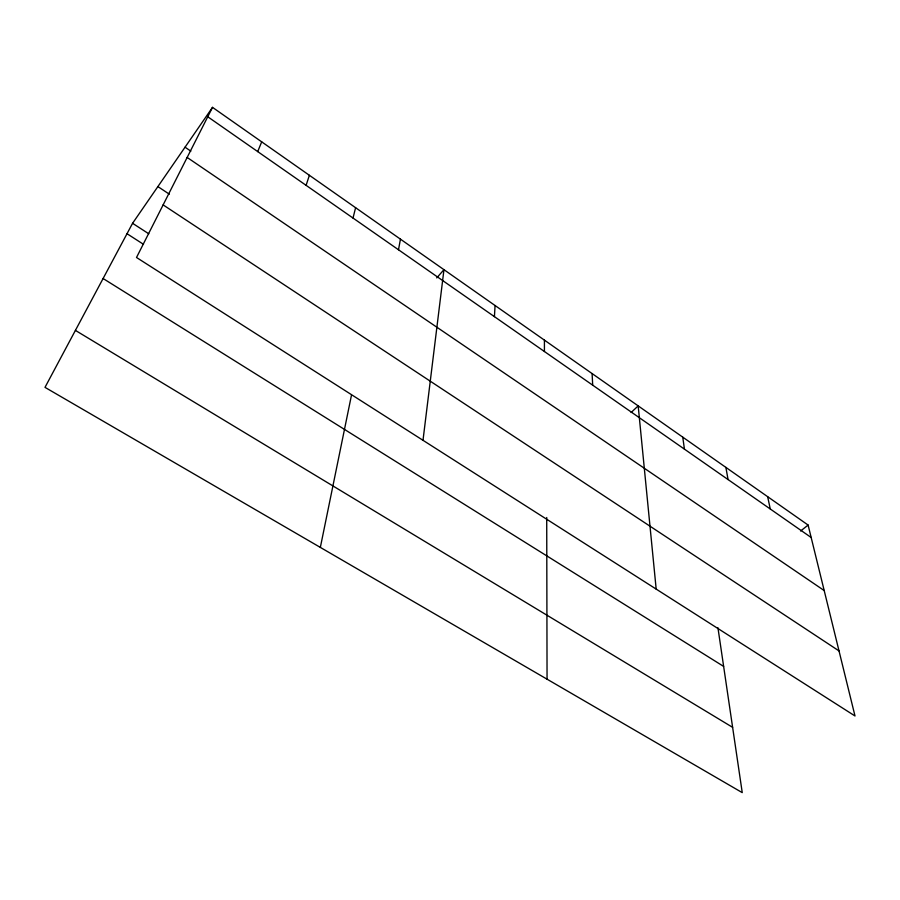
<?xml version="1.0" encoding="UTF-8"?>
<svg xmlns="http://www.w3.org/2000/svg" width="900" height="900" viewBox="0 0 900 900"><rect width="100%" height="100%" fill="white"/><g stroke="black" fill="none" stroke-linecap="round" stroke-linejoin="round"><path stroke-width="1.35" d="M544.421 351.517L544.421 340.132M494.426 316.654L495.067 305.527M423 440.314L443.959 269.674L436.736 277.898M398.498 249.773L400.444 239.153M320.344 547.403L351.473 395.201M353.014 218.059L355.601 207.709M306.101 185.344L309.375 175.286M257.704 151.605L261.697 141.851M212.513 107.359L136.507 257.49L855 715.972L808.11 525.06L212.513 107.359L132.57 223.301L45 387.36L742.252 792.641L717.941 627.773M631.114 412.504L638.179 405.889L656.179 589.106M800.606 531.011L808.11 525.06M75.409 330.39L732.623 727.346M103.095 278.516L723.634 666.416M127.013 233.708L143.483 244.316M132.57 223.301L148.804 233.809M163.125 204.896L839.025 650.925M157.894 186.581L169.335 194.186M187.155 157.444L824.197 590.558M185.051 147.195L190.834 151.144M207.754 116.764L811.159 537.502M767.644 496.676L770.276 508.995M725.884 467.392L728.055 479.554M682.751 437.141L684.439 449.145M592.099 373.567L592.695 385.178M546.716 517.511L547.054 679.185"/></g></svg>
